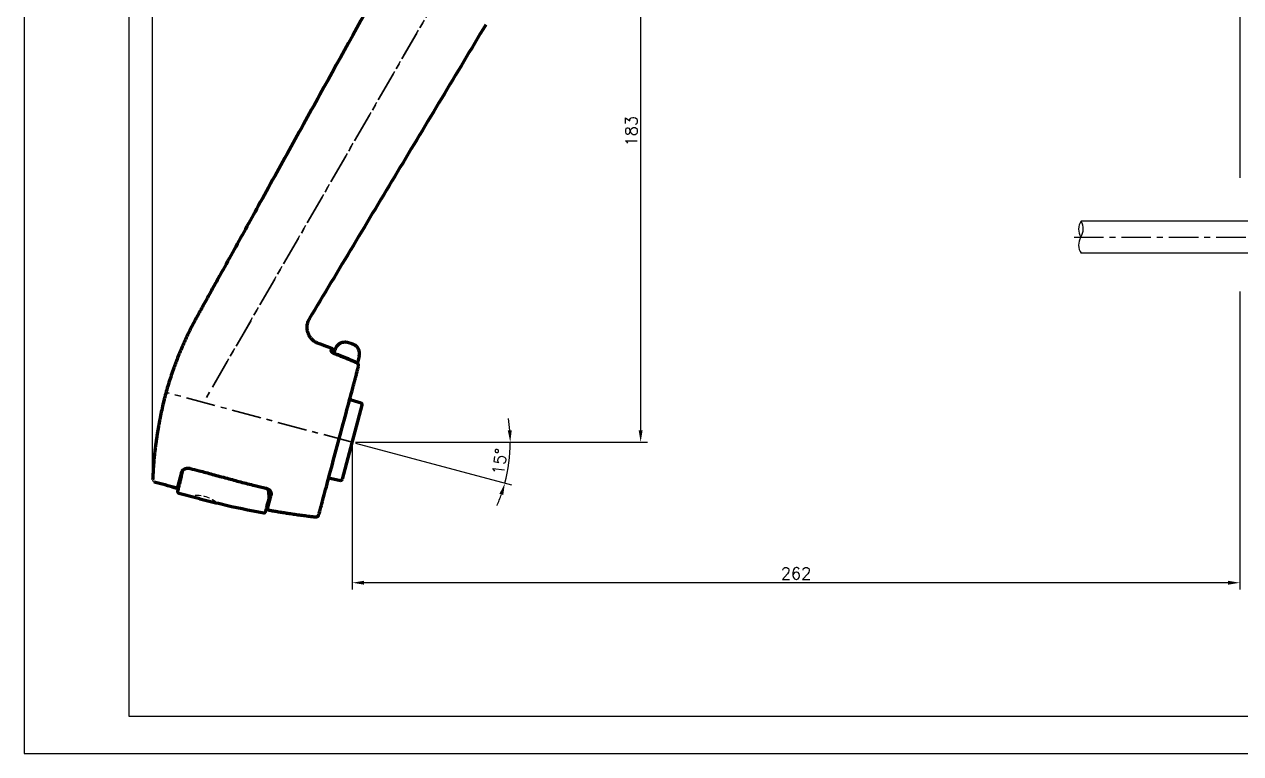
# Model space of a CAD drawing. Extents: x -6385 to -5791, y -5028 to -4608.
# Drawn here: x -6385.2 to -6025.7, y -5028.2 to -4812.8 of the extents above; entities that cross this region are included whole.
import ezdxf

# ---------------------------------------------------------------- set-up
doc = ezdxf.new("R2010")
doc.units = 0
doc.header["$LTSCALE"] = 7
doc.linetypes.add('CENTER', pattern=[2, 1.25, -0.25, 0.25, -0.25])
doc.linetypes.add('HIDDEN', pattern=[0.375, 0.25, -0.125])
doc.layers.get('0').update_dxf_attribs({"color": 2, "linetype": 'CONTINUOUS'})
doc.layers.get('Defpoints').update_dxf_attribs({"linetype": 'CONTINUOUS'})
for name, color, linetype in [('1', 1, 'CENTER'), ('CL', 1, 'CENTER'), ('D', 2, 'CONTINUOUS'), ('DWG', 7, 'CONTINUOUS')]:
    doc.layers.add(name, color=color, linetype=linetype)
doc.styles.add('DD', font='romans', dxfattribs={"bigfont": 'GHS.shx'})
doc.dimstyles.new('DWJ', dxfattribs={"dimscale": 0, "dimtxt": 3.5, "dimasz": 3.5, "dimexe": 2, "dimexo": 1, "dimgap": 1, "dimtad": 1, "dimdec": 4, "dimdsep": 46, "dimtxsty": 'DD', "dimcen": 3, "dimclrd": 2, "dimclre": 2, "dimclrt": 2, "dimadec": 3, "dimazin": 2, "dimtfac": 1, "dimtdec": 4, "dimtmove": 0, "dimatfit": 3, "dimfxl": 1, "dimtvp": 1, "dimtolj": 1, "dimtzin": 0, "dimlwd": -1, "dimlwe": -1, "dimarcsym": 0})

# ---------------------------------------------------------------- blocks, each defined once
blk = doc.blocks.new('*D1')
at = {"layer": 'Defpoints', "color": 0, "transparency": 16777216}
for p in [(-6343.29, -4921.47), (-6288.25, -4936.2), (-6287.26, -4936.2), (-6201.02, -4936.2), (-6242.27, -4944.3)]:
    blk.add_point(p, dxfattribs=at)
at = {"layer": 'DWG', "color": 2, "transparency": 16777216}
blk.add_line((-6287.28, -4936.46), (-6241.22, -4948.79), dxfattribs=at)
for start, end in [(4.2955, 8.591), (345.0186, 0), (336.4276, 340.7231)]:
    blk.add_arc((-6288.26, -4936.2), 46.7, start, end, dxfattribs=at)
for points in [[(-6241.11, -4932.68), (-6242.28, -4932.72), (-6241.56, -4936.2)], [(-6244.74, -4951.44), (-6243.62, -4951.79), (-6243.15, -4948.27)]]:
    blk.add_solid(points, dxfattribs=at)
at = {"layer": 'DWG', "color": 2, "transparency": 16777216, "insert": (-6244.69, -4941.93), "char_height": 3.5, "attachment_point": 5, "rotation": 82.5093, "style": 'DD'}
blk.add_mtext('\\A1;15%%D', dxfattribs=at)
blk = doc.blocks.new('*D2')
at = {"layer": 'Defpoints', "color": 0, "transparency": 16777216}
for p in [(-6025.93, -4652.96), (-6025.93, -4728.42), (-6347.25, -4947.34)]:
    blk.add_point(p, dxfattribs=at)
at = {"layer": 'DWG', "color": 2, "transparency": 16777216}
for p, q in [((-6347.25, -4946.34), (-6347.25, -4650.96)), ((-6025.93, -4727.42), (-6025.93, -4650.96)), ((-6343.75, -4652.96), (-6029.43, -4652.96))]:
    blk.add_line(p, q, dxfattribs=at)
for points in [[(-6343.75, -4652.38), (-6343.75, -4653.55), (-6347.25, -4652.96)], [(-6029.43, -4652.38), (-6029.43, -4653.55), (-6025.93, -4652.96)]]:
    blk.add_solid(points, dxfattribs=at)
at = {"layer": 'DWG', "color": 2, "transparency": 16777216, "insert": (-6186.59, -4649.3), "char_height": 3.5, "attachment_point": 5, "style": 'DD'}
blk.add_mtext('\\A1;(321)', dxfattribs=at)

msp = doc.modelspace()

# ---------------------------------------------------------------- linework, layer by layer
for p, q in [((-6385.17648, -4608.18495), (-6385.17648, -5028.18495)), ((-6385.17648, -5028.18495), (-5791.17648, -5028.18495))]:
    msp.add_line(p, q)
at = {"color": 4}
for p, q in [((-6354.17648, -5017.18495), (-6354.17648, -4642.18495)), ((-5805.17648, -5017.18495), (-6354.17648, -5017.18495))]:
    msp.add_line(p, q, dxfattribs=at)
at = {"color": 1, "linetype": 'CENTER'}
msp.add_line((-6329.07617, -4919.09018), (-6255.92873, -4792.39511), dxfattribs=at)
at = {"color": 2, "linetype": 'Continuous'}
for centre, radius, start, end in [((-6069.187, -4873.3398), 4.38652, 145.7212774, 211.3084029), ((-6076.77754, -4873.143), 4.5715, 327.2028919, 29.8267884), ((-6069.187, -4877.89866), 4.38652, 148.6915971, 214.2787226)]:
    msp.add_arc(centre, radius, start, end, dxfattribs=at)
at = {"layer": '1', "color": 1, "linetype": 'CENTER', "lineweight": 35}
for p, q in [((-6255.18014, -4791.08034), (-6332.17837, -4924.44533)), ((-6288.2507, -4936.20043), (-6343.28992, -4921.47186))]:
    msp.add_line(p, q, dxfattribs=at)
at = {"layer": '1', "color": 7, "linetype": 'Continuous', "lineweight": 70}
for p, q in [((-6288.34107, -4907.1384), (-6289.69349, -4906.77649)), ((-6293.62992, -4909.88139), (-6293.35291, -4908.84623)), ((-6286.20444, -4910.75917), (-6286.74385, -4912.77488)), ((-6285.65413, -4924.66434), (-6288.56136, -4923.72077)), ((-6291.17592, -4947.13169), (-6285.32548, -4925.26917)), ((-6338.7736, -4946.13001), (-6338.44089, -4944.88673)), ((-6338.43359, -4944.88775), (-6338.44089, -4944.88673)), ((-6294.75266, -4946.85703), (-6291.76272, -4947.49154)), ((-6297.99517, -4957.14103), (-6297.86788, -4956.66533))]:
    msp.add_line(p, q, dxfattribs=at)
for centre, radius, start, end in [((-6287.36718, -4913.55688), 1, 345.0186, 66.8192737), ((-6288.40701, -4923.24519), 0.5, 165.0186, 252.0186), ((-6285.80848, -4925.13992), 0.5, 345.0186, 72.0185989), ((-6340.2776, -4949.19241), 0.5, 255.0186936, 345.0186), ((-6294.85645, -4947.34613), 0.5, 78.0186, 165.0186), ((-6291.65892, -4947.00244), 0.5, 258.0186011, 345.0186), ((-6312.64562, -4951.92826), 0.49999, 255.0186, 292.7385006)]:
    msp.add_arc(centre, radius, start, end, dxfattribs=at)
for centre, major_axis, ratio, start_param, end_param in [((-6294.91932, -4910.05767), (0.96601, -0.25851), 0.972689328, 0.750878642, 1.461697696), ((-6290.45488, -4909.62174), (2.89803, -0.77552), 0.978147601, 2.468162757, 3.141592654), ((-6293.61516, -4910.98673), (0.3666, 0.93038), 0.024145094, 5.988174308, 6.291850053), ((-6289.10247, -4909.98365), (2.89803, -0.77552), 0.978147601, 0, 0.723180062), ((-6287.36718, -4913.55688), (0.39363, 0.91927), 0.030300323, 5.985994314, 6.28215368), ((-6287.36718, -4913.55688), (-0.96601, 0.25851), 0.95523939, 3.141592654, 4.566726761)]:
    msp.add_ellipse(centre, major_axis=major_axis, ratio=ratio, start_param=start_param, end_param=end_param, dxfattribs=at)
for points, knots in [([(-6277.20511, -4796.28209), (-6283.67886, -4807.96512), (-6290.15141, -4819.64882), (-6299.85805, -4837.17557), (-6303.09323, -4843.01803), (-6309.56282, -4854.70336), (-6312.79715, -4860.54629), (-6316.03134, -4866.38929)], [0, 0, 0, 0, 0.5, 0.5, 0.75, 0.75, 1, 1, 1, 1]), ([(-6316.03134, -4866.38929), (-6318.57307, -4870.98129), (-6321.11476, -4875.57331), (-6324.92741, -4882.46128), (-6326.19829, -4884.75726), (-6328.10466, -4888.20122), (-6328.74011, -4889.34921), (-6329.69325, -4891.07122), (-6330.01097, -4891.64521), (-6330.64654, -4892.79314), (-6330.96435, -4893.36708), (-6331.28201, -4893.94111)], [0, 0, 0, 0, 0.5, 0.5, 0.75, 0.75, 0.875, 0.875, 0.9375, 0.9375, 1, 1, 1, 1]), ([(-6331.28201, -4893.94111), (-6331.65262, -4894.61082), (-6332.02284, -4895.28074), (-6332.57889, -4896.28523), (-6332.76438, -4896.61998), (-6333.13588, -4897.28919), (-6333.32183, -4897.6237), (-6333.50746, -4897.95836)], [0, 0, 0, 0, 0.5, 0.5, 0.75, 0.75, 1, 1, 1, 1]), ([(-6333.50746, -4897.95836), (-6334.14366, -4899.10528), (-6334.776, -4900.25402), (-6335.53659, -4901.70399), (-6335.68714, -4901.99472), (-6335.98504, -4902.57769), (-6336.1324, -4902.86992), (-6336.56997, -4903.74875), (-6336.85569, -4904.33745), (-6337.41639, -4905.51991), (-6337.69124, -4906.11372), (-6338.22951, -4907.30674), (-6338.49289, -4907.90596), (-6339.26566, -4909.71178), (-6339.75789, -4910.92646), (-6340.22722, -4912.15192)], [0, 0, 0, 0, 0.25, 0.25, 0.3125, 0.3125, 0.375, 0.375, 0.5, 0.5, 0.625, 0.625, 0.75, 0.75, 1, 1, 1, 1]), ([(-6298.36769, -4906.98421), (-6298.71292, -4906.85392), (-6299.35703, -4906.52701), (-6300.20745, -4905.82408), (-6300.88247, -4904.95316), (-6301.35643, -4903.95442), (-6301.60408, -4902.87868), (-6301.6136, -4901.77996), (-6301.38435, -4900.70431), (-6301.08254, -4900.0479), (-6300.89306, -4899.73093)], [0, 0, 0, 0, 0.125978112, 0.251351383, 0.376169046, 0.500615931, 0.624908329, 0.74945366, 0.874475959, 1, 1, 1, 1]), ([(-6289.69349, -4906.77649), (-6289.79066, -4906.75052), (-6290.05956, -4906.6925), (-6290.51183, -4906.65769), (-6291.0377, -4906.70788), (-6291.5441, -4906.8503), (-6291.94808, -4907.03451), (-6292.16253, -4907.1891), (-6292.23361, -4907.24666)], [0, 0, 0, 0, 0.112026678, 0.308261772, 0.504678438, 0.701053258, 0.897334237, 1, 1, 1, 1]), ([(-6294.56419, -4909.15177), (-6294.5703, -4909.17463), (-6294.56757, -4909.20129), (-6294.55312, -4909.23931), (-6294.54968, -4909.24715), (-6294.54173, -4909.26316), (-6294.53723, -4909.27135), (-6294.52216, -4909.29647), (-6294.49788, -4909.33139), (-6294.46531, -4909.36913), (-6294.4377, -4909.39848), (-6294.42796, -4909.40844), (-6294.4074, -4909.42872), (-6294.39658, -4909.43904), (-6294.34033, -4909.49094), (-6294.28811, -4909.53392), (-6294.19897, -4909.60036), (-6294.16744, -4909.62284), (-6294.1173, -4909.65705), (-6294.10012, -4909.66852), (-6294.0652, -4909.69138), (-6294.04741, -4909.70278), (-6293.95681, -4909.75973), (-6293.87913, -4909.80499), (-6293.7753, -4909.86102), (-6293.7542, -4909.87219), (-6293.71129, -4909.89449), (-6293.68956, -4909.90557), (-6293.62406, -4909.93834), (-6293.57977, -4909.95967), (-6293.44503, -4910.02212), (-6293.35275, -4910.06172), (-6293.25787, -4910.09912)], [0, 0, 0, 0, 0.125, 0.125, 0.15625, 0.15625, 0.1875, 0.1875, 0.25, 0.3125, 0.3125, 0.34375, 0.34375, 0.375, 0.375, 0.5, 0.5, 0.5625, 0.5625, 0.59375, 0.59375, 0.625, 0.625, 0.75, 0.75, 0.78125, 0.78125, 0.8125, 0.8125, 0.875, 0.875, 1, 1, 1, 1]), ([(-6293.78252, -4909.67797), (-6293.76678, -4909.61913), (-6293.75642, -4909.55886), (-6293.74684, -4909.43743), (-6293.74761, -4909.37627), (-6293.76025, -4909.25512), (-6293.77212, -4909.19513), (-6293.80656, -4909.07829), (-6293.82913, -4909.02145), (-6293.88423, -4908.91282), (-6293.91675, -4908.86102), (-6293.99067, -4908.76421), (-6294.03207, -4908.71919), (-6294.12235, -4908.63741), (-6294.17123, -4908.60066), (-6294.27486, -4908.53665), (-6294.32961, -4908.5094), (-6294.38638, -4908.48734)], [0, 0, 0, 0, 0.125, 0.125, 0.25, 0.25, 0.375, 0.375, 0.5, 0.5, 0.625, 0.625, 0.75, 0.75, 0.875, 0.875, 1, 1, 1, 1]), ([(-6293.24772, -4910.05455), (-6293.32134, -4910.02638), (-6293.48508, -4909.95869), (-6293.71517, -4909.84215), (-6293.90978, -4909.72581), (-6294.03191, -4909.63786), (-6294.07684, -4909.59781), (-6294.08129, -4909.59307), (-6294.08122, -4909.59313)], [0, 0, 0, 0, 0.17310262, 0.401167866, 0.603031681, 0.791889206, 0.945428263, 1, 1, 1, 1]), ([(-6293.80044, -4909.7449), (-6293.79775, -4909.73487), (-6293.78718, -4909.69536), (-6293.78252, -4909.67797), (-6293.78252, -4909.67796)], [0, 0, 0, 0, 0.225630551, 1, 1, 1, 1]), ([(-6293.25787, -4910.09912), (-6292.20554, -4910.5139), (-6291.15638, -4910.93661), (-6289.58766, -4911.58247), (-6289.0656, -4911.79976), (-6288.02298, -4912.23787), (-6287.50243, -4912.45873), (-6286.98265, -4912.6814)], [0, 0, 0, 0, 0.5, 0.5, 0.75, 0.75, 1, 1, 1, 1]), ([(-6286.97014, -4912.62963), (-6287.0969, -4912.57552), (-6288.58946, -4911.94018), (-6290.67816, -4911.07165), (-6292.65609, -4910.29724), (-6293.25286, -4910.06707)], [0, 0, 0, 0, 0.060937985, 0.717259361, 1, 1, 1, 1]), ([(-6286.43857, -4908.6821), (-6286.46903, -4908.61181), (-6286.57927, -4908.38817), (-6286.84164, -4908.04921), (-6287.22036, -4907.68586), (-6287.66043, -4907.39453), (-6288.04481, -4907.22587), (-6288.27636, -4907.15572), (-6288.34107, -4907.1384)], [0, 0, 0, 0, 0.091055251, 0.298240264, 0.505602478, 0.713143186, 0.920844082, 1, 1, 1, 1]), ([(-6340.22722, -4912.15192), (-6340.29442, -4912.32736), (-6340.36114, -4912.50303), (-6340.49364, -4912.8548), (-6340.55942, -4913.03093), (-6340.75523, -4913.55966), (-6340.88375, -4913.9127), (-6341.26327, -4914.97353), (-6341.50819, -4915.683), (-6341.98204, -4917.10638), (-6342.21102, -4917.82029), (-6342.65323, -4919.25248), (-6342.86634, -4919.9708), (-6343.27626, -4921.41197), (-6343.47319, -4922.13479), (-6343.7569, -4923.22228), (-6343.84951, -4923.58532), (-6344.03066, -4924.31253), (-6344.1192, -4924.6767), (-6344.37886, -4925.77088), (-6344.54396, -4926.50256), (-6344.85921, -4927.97008), (-6345.00936, -4928.70592), (-6345.22467, -4929.81243), (-6345.29479, -4930.18175), (-6345.43176, -4930.92075), (-6345.49867, -4931.29049), (-6345.62888, -4932.03052), (-6345.6921, -4932.40082), (-6345.81441, -4933.14205), (-6345.87346, -4933.51298), (-6345.98794, -4934.2554), (-6346.04354, -4934.62685), (-6346.15227, -4935.37014), (-6346.20543, -4935.74197), (-6346.28269, -4936.30009), (-6346.30798, -4936.4862), (-6346.35724, -4936.85862), (-6346.38118, -4937.04493), (-6346.42775, -4937.41776), (-6346.45042, -4937.60427), (-6346.49528, -4937.97735), (-6346.51743, -4938.16394), (-6346.58288, -4938.72385), (-6346.62525, -4939.09733), (-6346.70593, -4939.84463), (-6346.74424, -4940.21847), (-6346.81712, -4940.9665), (-6346.85179, -4941.34068), (-6346.91779, -4942.08936), (-6346.94908, -4942.46385), (-6347.0375, -4943.58786), (-6347.0892, -4944.33782), (-6347.17849, -4945.83853), (-6347.216, -4946.58934), (-6347.24636, -4947.34043)], [0, 0, 0, 0, 0.015625, 0.015625, 0.03125, 0.03125, 0.0625, 0.0625, 0.125, 0.125, 0.1875, 0.1875, 0.25, 0.25, 0.3125, 0.3125, 0.34375, 0.34375, 0.375, 0.375, 0.4375, 0.4375, 0.5, 0.5, 0.53125, 0.53125, 0.5625, 0.5625, 0.59375, 0.59375, 0.625, 0.625, 0.65625, 0.65625, 0.6875, 0.6875, 0.703125, 0.703125, 0.71875, 0.71875, 0.734375, 0.734375, 0.75, 0.75, 0.78125, 0.78125, 0.8125, 0.8125, 0.84375, 0.84375, 0.875, 0.875, 0.9375, 0.9375, 1, 1, 1, 1]), ([(-6297.82944, -4956.52171), (-6297.77474, -4956.31728), (-6297.44632, -4955.09), (-6296.45424, -4951.3827), (-6294.46322, -4943.94245), (-6292.11465, -4935.16609), (-6289.76609, -4926.38974), (-6288.28324, -4920.84847), (-6287.63189, -4918.41445), (-6287.51476, -4917.97675)], [0, 0, 0, 0, 0.043346138, 0.226115476, 0.408884813, 0.591654151, 0.774423488, 0.957192826, 1, 1, 1, 1]), ([(-6339.79459, -4949.32165), (-6339.79462, -4949.32177), (-6339.78828, -4949.29806), (-6339.76315, -4949.20416), (-6339.72563, -4949.06395), (-6339.66338, -4948.83132), (-6339.6073, -4948.62176), (-6339.58704, -4948.54605), (-6339.54335, -4948.38277), (-6339.51997, -4948.29542), (-6339.48263, -4948.15588), (-6339.4698, -4948.10793), (-6339.4434, -4948.0093), (-6339.40272, -4947.85725), (-6339.35876, -4947.69299), (-6339.26651, -4947.34828), (-6339.19925, -4947.09691), (-6339.08969, -4946.6875), (-6339.05173, -4946.54563), (-6338.9926, -4946.32468), (-6338.97252, -4946.24967), (-6338.93165, -4946.09692), (-6338.91086, -4946.01922), (-6338.80525, -4945.62456), (-6338.71537, -4945.2887), (-6338.6201, -4944.93267)], [0, 0, 0, 0, 0.12523361, 0.12523361, 0.250200237, 0.375166864, 0.375166864, 0.437650178, 0.437650178, 0.500133492, 0.500133492, 0.531375148, 0.531375148, 0.562616805, 0.625100119, 0.625100119, 0.750066746, 0.750066746, 0.812550059, 0.812550059, 0.843791716, 0.843791716, 0.875033373, 0.875033373, 1, 1, 1, 1]), ([(-6338.76339, -4946.13126), (-6338.7454, -4946.06393), (-6338.70995, -4945.93124), (-6338.65835, -4945.73789), (-6338.625, -4945.61277), (-6338.60039, -4945.52039), (-6338.59224, -4945.48977), (-6338.57623, -4945.42965), (-6338.56837, -4945.4001), (-6338.56065, -4945.37106)], [0, 0, 0, 0, 0.25, 0.5, 0.75, 0.75, 0.875, 0.875, 1, 1, 1, 1]), ([(-6338.75423, -4946.13238), (-6338.7542, -4946.13238), (-6338.75416, -4946.13237), (-6338.75406, -4946.13227), (-6338.75394, -4946.13211), (-6338.7538, -4946.13188), (-6338.75364, -4946.13157), (-6338.75345, -4946.1312), (-6338.75324, -4946.13075), (-6338.753, -4946.13022), (-6338.75274, -4946.12962), (-6338.75246, -4946.12894), (-6338.75215, -4946.12819), (-6338.75182, -4946.12736), (-6338.75146, -4946.12644), (-6338.75108, -4946.12545), (-6338.75068, -4946.12437), (-6338.75024, -4946.12322), (-6338.74979, -4946.12197), (-6338.74931, -4946.12064), (-6338.7488, -4946.11923), (-6338.74827, -4946.11772), (-6338.74772, -4946.11613), (-6338.74714, -4946.11445), (-6338.74653, -4946.11268), (-6338.74589, -4946.11081), (-6338.74523, -4946.10886), (-6338.74455, -4946.1068), (-6338.74384, -4946.10466), (-6338.7431, -4946.10241), (-6338.74233, -4946.10007), (-6338.74154, -4946.09763), (-6338.74072, -4946.09509), (-6338.73988, -4946.09245), (-6338.739, -4946.08971), (-6338.7381, -4946.08686), (-6338.73717, -4946.08392), (-6338.73622, -4946.08086), (-6338.73524, -4946.0777), (-6338.73422, -4946.07443), (-6338.73318, -4946.07106), (-6338.73212, -4946.06757), (-6338.73102, -4946.06397), (-6338.7299, -4946.06027), (-6338.72874, -4946.05645), (-6338.72756, -4946.05251), (-6338.72635, -4946.04846), (-6338.72511, -4946.0443), (-6338.72385, -4946.04002), (-6338.72255, -4946.03562), (-6338.72122, -4946.0311), (-6338.71986, -4946.02646), (-6338.71848, -4946.0217), (-6338.71706, -4946.01682), (-6338.71562, -4946.01182), (-6338.71414, -4946.00669), (-6338.71264, -4946.00143), (-6338.7111, -4945.99606), (-6338.70953, -4945.99055), (-6338.70793, -4945.98492), (-6338.70631, -4945.97915), (-6338.70465, -4945.97326), (-6338.70296, -4945.96724), (-6338.70124, -4945.96109), (-6338.69949, -4945.9548), (-6338.6977, -4945.94838), (-6338.69589, -4945.94183), (-6338.69404, -4945.93514), (-6338.69216, -4945.92831), (-6338.69025, -4945.92135), (-6338.68831, -4945.91425), (-6338.68634, -4945.90701), (-6338.68433, -4945.89964), (-6338.6823, -4945.89212), (-6338.68023, -4945.88446), (-6338.67812, -4945.87666), (-6338.67599, -4945.86872), (-6338.67382, -4945.86063), (-6338.67162, -4945.85241), (-6338.66939, -4945.84403), (-6338.66712, -4945.83551), (-6338.66482, -4945.82685), (-6338.66249, -4945.81804), (-6338.66012, -4945.80908), (-6338.65772, -4945.79997), (-6338.65529, -4945.79071), (-6338.65283, -4945.78131), (-6338.65033, -4945.77175), (-6338.64779, -4945.76205), (-6338.64523, -4945.75219), (-6338.64263, -4945.74219), (-6338.63999, -4945.73203), (-6338.63732, -4945.72172), (-6338.63462, -4945.71125), (-6338.63188, -4945.70064), (-6338.62911, -4945.68986), (-6338.62631, -4945.67894), (-6338.62347, -4945.66786), (-6338.62059, -4945.65663), (-6338.61769, -4945.64524), (-6338.61474, -4945.63369), (-6338.61177, -4945.62199), (-6338.60875, -4945.61014), (-6338.60571, -4945.59812), (-6338.60263, -4945.58596), (-6338.59951, -4945.57363), (-6338.59636, -4945.56115), (-6338.59318, -4945.54851), (-6338.58996, -4945.53571), (-6338.5867, -4945.52276), (-6338.58341, -4945.50965), (-6338.58009, -4945.49639), (-6338.57673, -4945.48296), (-6338.57333, -4945.46938), (-6338.56991, -4945.45564), (-6338.56644, -4945.44175), (-6338.56294, -4945.4277), (-6338.55941, -4945.41349), (-6338.55584, -4945.39913), (-6338.55224, -4945.38461), (-6338.5486, -4945.36993), (-6338.54493, -4945.3551), (-6338.54122, -4945.34011), (-6338.53748, -4945.32497), (-6338.5337, -4945.30968), (-6338.52989, -4945.29422), (-6338.52604, -4945.27862), (-6338.52216, -4945.26286), (-6338.51824, -4945.24695), (-6338.51429, -4945.23089), (-6338.51031, -4945.21468), (-6338.50629, -4945.19832), (-6338.50223, -4945.1818), (-6338.49815, -4945.16514), (-6338.49402, -4945.14833), (-6338.48987, -4945.13137), (-6338.48568, -4945.11426), (-6338.48145, -4945.09701), (-6338.47719, -4945.07961), (-6338.4729, -4945.06206), (-6338.46857, -4945.04438), (-6338.46421, -4945.02655), (-6338.45982, -4945.00858), (-6338.45539, -4944.99047), (-6338.45094, -4944.97222), (-6338.44644, -4944.95383), (-6338.44192, -4944.9353), (-6338.43736, -4944.91664), (-6338.43277, -4944.89785), (-6338.42814, -4944.87892), (-6338.42349, -4944.85986), (-6338.4188, -4944.84068), (-6338.41408, -4944.82136), (-6338.40932, -4944.80191), (-6338.40454, -4944.78234), (-6338.39972, -4944.76265), (-6338.39488, -4944.74284), (-6338.39, -4944.7229), (-6338.38509, -4944.70284), (-6338.38015, -4944.68267), (-6338.37517, -4944.66238), (-6338.37017, -4944.64198), (-6338.36514, -4944.62147), (-6338.36008, -4944.60085), (-6338.35499, -4944.58012), (-6338.34987, -4944.55929), (-6338.34472, -4944.53835), (-6338.33954, -4944.51731), (-6338.33433, -4944.49618), (-6338.33074, -4944.48164), (-6338.3289, -4944.47415), (-6338.3288, -4944.47374)], [0, 0, 0, 0, 0.004138473, 0.008298439, 0.012479904, 0.016682874, 0.020907354, 0.025153351, 0.029420869, 0.033709914, 0.038020491, 0.042352605, 0.046706262, 0.051081467, 0.055478225, 0.05989654, 0.064336417, 0.068797861, 0.073280878, 0.077785471, 0.082311645, 0.086859405, 0.091428755, 0.0960197, 0.100632243, 0.10526639, 0.109922143, 0.114599509, 0.11929849, 0.12401909, 0.128761314, 0.133525165, 0.138310648, 0.143117766, 0.147946523, 0.152796923, 0.157668969, 0.162562665, 0.167478015, 0.172415021, 0.177373688, 0.182354019, 0.187356018, 0.192379687, 0.19742503, 0.202492051, 0.207580752, 0.212691137, 0.217823208, 0.222976969, 0.228152424, 0.233349574, 0.238568423, 0.243808975, 0.249071231, 0.254355194, 0.259660869, 0.264988256, 0.27033736, 0.275708182, 0.281100726, 0.286514995, 0.29195099, 0.297408714, 0.302888171, 0.308389362, 0.31391229, 0.319456958, 0.325023368, 0.330611522, 0.336221424, 0.341853074, 0.347506476, 0.353181632, 0.358878544, 0.364597214, 0.370337645, 0.37609984, 0.381883799, 0.387689525, 0.393517021, 0.399366288, 0.405237329, 0.411130145, 0.417044739, 0.422981113, 0.428939269, 0.434919208, 0.440920933, 0.446944446, 0.452989748, 0.459056841, 0.465145728, 0.47125641, 0.477388889, 0.483543166, 0.489719245, 0.495917125, 0.50213681, 0.5083783, 0.514641599, 0.520926706, 0.527233624, 0.533562355, 0.5399129, 0.546285262, 0.55267944, 0.559095438, 0.565533257, 0.571992897, 0.578474362, 0.584977652, 0.591502769, 0.598049714, 0.604618489, 0.611209096, 0.617821535, 0.624455809, 0.631111918, 0.637789865, 0.64448965, 0.651211275, 0.657954741, 0.66472005, 0.671507203, 0.678316201, 0.685147046, 0.691999739, 0.698874281, 0.705770674, 0.712688919, 0.719629016, 0.726590969, 0.733574776, 0.740580441, 0.747607963, 0.754657345, 0.761728588, 0.768821692, 0.775936658, 0.783073489, 0.790232185, 0.797412747, 0.804615177, 0.811839475, 0.819085642, 0.826353681, 0.833643591, 0.840955374, 0.848289031, 0.855644563, 0.863021971, 0.870421256, 0.877842419, 0.885285462, 0.892750384, 0.900237188, 0.907745874, 0.915276443, 0.922828897, 0.930403235, 0.937999459, 0.945617571, 0.95325757, 0.960919459, 0.968603237, 0.976308906, 0.984036467, 0.99178592, 0.999557267, 1, 1, 1, 1]), ([(-6338.60907, -4944.92342), (-6338.60135, -4944.88024), (-6338.5661, -4944.76661), (-6338.43613, -4944.56443), (-6338.21, -4944.33648), (-6337.91084, -4944.13688), (-6337.57484, -4943.98678), (-6337.2264, -4943.8904), (-6336.86593, -4943.84319), (-6336.49529, -4943.85384), (-6336.23694, -4943.88304), (-6336.11272, -4943.92431), (-6336.1123, -4943.92444)], [0, 0, 0, 0, 0.085293798, 0.220452901, 0.363239322, 0.499735585, 0.61435481, 0.720559529, 0.816145734, 0.90575913, 0.999685337, 1, 1, 1, 1]), ([(-6338.56065, -4945.37106), (-6338.55086, -4945.33427), (-6338.53225, -4945.26427), (-6338.51552, -4945.20117), (-6338.50368, -4945.15646), (-6338.49985, -4945.142), (-6338.49243, -4945.11397), (-6338.48887, -4945.10047), (-6338.47868, -4945.06189), (-6338.46637, -4945.01518), (-6338.45657, -4944.9778), (-6338.4502, -4944.95339), (-6338.44824, -4944.94586), (-6338.44471, -4944.93225), (-6338.44312, -4944.92613), (-6338.43892, -4944.9098), (-6338.43684, -4944.90161), (-6338.43412, -4944.89059), (-6338.43347, -4944.88777), (-6338.43359, -4944.88775)], [0, 0, 0, 0, 0.125, 0.25, 0.25, 0.3125, 0.3125, 0.375, 0.375, 0.5, 0.625, 0.625, 0.6875, 0.6875, 0.75, 0.75, 0.875, 0.875, 1, 1, 1, 1]), ([(-6336.11845, -4943.95), (-6335.26098, -4944.16858), (-6333.07187, -4944.73371), (-6329.45644, -4945.71069), (-6325.37184, -4946.82544), (-6321.20947, -4947.93437), (-6317.38489, -4948.91185), (-6314.88756, -4949.52236), (-6313.79605, -4949.78412)], [0, 0, 0, 0, 0.114955898, 0.293712756, 0.486431434, 0.665037489, 0.85368291, 1, 1, 1, 1]), ([(-6313.7978, -4949.79295), (-6313.76723, -4949.79824), (-6313.61373, -4949.82858), (-6313.35314, -4949.93169), (-6313.03966, -4950.09653), (-6312.76837, -4950.30025), (-6312.54209, -4950.53178), (-6312.36683, -4950.78445), (-6312.25087, -4951.04446), (-6312.20405, -4951.29178), (-6312.20353, -4951.4577), (-6312.23338, -4951.53467), (-6312.23928, -4951.54775)], [0, 0, 0, 0, 0.023594014, 0.120021281, 0.218453367, 0.320780156, 0.431524427, 0.552751458, 0.682638235, 0.821441582, 0.968747789, 1, 1, 1, 1]), ([(-6339.88656, -4950.60004), (-6339.89445, -4950.63172), (-6339.89913, -4950.66364), (-6339.90155, -4950.71187), (-6339.90158, -4950.728), (-6339.90007, -4950.76039), (-6339.89851, -4950.7767), (-6339.89152, -4950.82481), (-6339.88382, -4950.85606), (-6339.86778, -4950.90174), (-6339.86167, -4950.91678), (-6339.84792, -4950.94637), (-6339.84038, -4950.9607), (-6339.81583, -4951.00239), (-6339.7969, -4951.02843), (-6339.7646, -4951.06483), (-6339.75314, -4951.07654), (-6339.72938, -4951.09856), (-6339.70469, -4951.1193), (-6339.67816, -4951.13755), (-6339.65071, -4951.15453), (-6339.63649, -4951.16241), (-6339.59257, -4951.18398), (-6339.56217, -4951.1954), (-6339.53063, -4951.20384)], [0, 0, 0, 0, 0.125, 0.125, 0.1875, 0.1875, 0.25, 0.25, 0.375, 0.375, 0.4375, 0.4375, 0.5, 0.5, 0.625, 0.625, 0.6875, 0.6875, 0.75, 0.8125, 0.8125, 0.875, 0.875, 1, 1, 1, 1]), ([(-6339.53063, -4951.20384), (-6338.49258, -4951.48162), (-6336.93549, -4951.89829), (-6335.37841, -4952.31496), (-6334.59987, -4952.52329), (-6334.34039, -4952.59288), (-6333.82117, -4952.73105), (-6331.48371, -4953.34894), (-6329.13719, -4953.93169), (-6322.85832, -4955.40234), (-6318.64925, -4956.27041), (-6314.41706, -4957.02613)], [0, 0, 0, 0, 0.125, 0.1875, 0.1875, 0.21875, 0.21875, 0.25, 0.5, 0.5, 1, 1, 1, 1]), ([(-6313.85589, -4956.69479), (-6313.85528, -4956.69302), (-6313.85312, -4956.68673), (-6313.85075, -4956.67898), (-6313.8476, -4956.66856), (-6313.84601, -4956.66244), (-6313.84076, -4956.64365), (-6313.82365, -4956.57901), (-6313.77756, -4956.40515), (-6313.70768, -4956.14062), (-6313.61522, -4955.78979), (-6313.50031, -4955.35439), (-6313.36378, -4954.83224), (-6313.20639, -4954.24567), (-6313.01917, -4953.57355), (-6312.87932, -4953.0747), (-6312.80198, -4952.78022), (-6312.79552, -4952.75556)], [0, 0, 0, 0, 0.000717637, 0.002772785, 0.006834818, 0.018782974, 0.048632625, 0.14984211, 0.257150734, 0.36315899, 0.469083362, 0.574909771, 0.680545526, 0.785735961, 0.888211959, 0.990700052, 1, 1, 1, 1]), ([(-6312.23386, -4951.5501), (-6312.32236, -4951.88079), (-6312.40538, -4952.19104), (-6312.5608, -4952.77185), (-6312.7056, -4953.31294), (-6312.82942, -4953.77564), (-6312.94272, -4954.19902), (-6312.99411, -4954.39105), (-6313.06315, -4954.64905), (-6313.08482, -4954.73004), (-6313.11528, -4954.84387), (-6313.1251, -4954.88057), (-6313.14399, -4954.95115), (-6313.15306, -4954.98506), (-6313.19661, -4955.14781), (-6313.25461, -4955.36454), (-6313.28954, -4955.49506), (-6313.31288, -4955.58229), (-6313.31878, -4955.60433), (-6313.3188, -4955.60439)], [0, 0, 0, 0, 0.12502621, 0.12502621, 0.25005242, 0.37507863, 0.37507863, 0.50010484, 0.50010484, 0.562617945, 0.562617945, 0.593874498, 0.593874498, 0.62513105, 0.62513105, 0.75015726, 0.87518347, 0.87518347, 1, 1, 1, 1]), ([(-6314.41706, -4957.02613), (-6314.38608, -4957.03166), (-6314.35507, -4957.03421), (-6314.30853, -4957.03373), (-6314.29301, -4957.03285), (-6314.26196, -4957.02962), (-6314.24634, -4957.02726), (-6314.20031, -4957.01804), (-6314.17058, -4957.00912), (-6314.12737, -4956.99165), (-6314.1132, -4956.98514), (-6314.08534, -4956.97071), (-6314.07172, -4956.96282), (-6314.0324, -4956.93753), (-6314.00799, -4956.91838), (-6313.97406, -4956.88625), (-6313.96316, -4956.87491), (-6313.94249, -4956.85129), (-6313.93279, -4956.83907), (-6313.90551, -4956.80127), (-6313.88976, -4956.77452), (-6313.86984, -4956.73204), (-6313.86381, -4956.71744), (-6313.85327, -4956.68804), (-6313.84871, -4956.67317), (-6313.84486, -4956.65814)], [0, 0, 0, 0, 0.125, 0.125, 0.1875, 0.1875, 0.25, 0.25, 0.375, 0.375, 0.4375, 0.4375, 0.5, 0.5, 0.625, 0.625, 0.6875, 0.6875, 0.75, 0.75, 0.875, 0.875, 0.9375, 0.9375, 1, 1, 1, 1]), ([(-6313.84486, -4956.65814), (-6313.8379, -4956.63101), (-6313.83322, -4956.60335), (-6313.82972, -4956.56104), (-6313.82915, -4956.54682), (-6313.82922, -4956.51849), (-6313.82986, -4956.50434), (-6313.8311, -4956.49019)], [0, 0, 0, 0, 0.5, 0.5, 0.75, 0.75, 1, 1, 1, 1]), ([(-6312.92415, -4956.22578), (-6312.95808, -4956.21969), (-6312.99138, -4956.21007), (-6313.05529, -4956.18422), (-6313.0859, -4956.16797), (-6313.14314, -4956.12954), (-6313.16976, -4956.10735), (-6313.21788, -4956.05799), (-6313.23938, -4956.03081), (-6313.27634, -4955.97261), (-6313.2918, -4955.94159), (-6313.31603, -4955.87705), (-6313.32479, -4955.84352), (-6313.33524, -4955.77537), (-6313.33693, -4955.74076), (-6313.33316, -4955.67192), (-6313.32771, -4955.6377), (-6313.3188, -4955.6044)], [0, 0, 0, 0, 0.125, 0.125, 0.25, 0.25, 0.375, 0.375, 0.5, 0.5, 0.625, 0.625, 0.75, 0.75, 0.875, 0.875, 1, 1, 1, 1]), ([(-6298.07067, -4957.42315), (-6298.05167, -4957.35217), (-6298.02205, -4957.24146), (-6297.9417, -4956.9412), (-6297.89098, -4956.75166), (-6297.82944, -4956.52171)], [0, 0, 0, 0, 0.5, 0.5, 1, 1, 1, 1]), ([(-6299.17739, -4958.25195), (-6299.1184, -4958.25881), (-6299.05881, -4958.2604), (-6298.94028, -4958.25301), (-6298.88135, -4958.24401), (-6298.766, -4958.21573), (-6298.70959, -4958.19644), (-6298.60109, -4958.14816), (-6298.54899, -4958.11918), (-6298.45076, -4958.05244), (-6298.40462, -4958.01469), (-6298.31976, -4957.9316), (-6298.28105, -4957.88626), (-6298.21226, -4957.78945), (-6298.18219, -4957.73797), (-6298.13165, -4957.6305), (-6298.11117, -4957.57451), (-6298.09582, -4957.51715)], [0, 0, 0, 0, 0.125, 0.125, 0.25, 0.25, 0.375, 0.375, 0.5, 0.5, 0.625, 0.625, 0.75, 0.75, 0.875, 0.875, 1, 1, 1, 1])]:
    msp.add_open_spline(points, degree=3, knots=knots, dxfattribs=at)
for points, degree in [([(-6300.89366, -4899.73194), (-6248.67182, -4812.75523)], 1), ([(-6298.32804, -4906.99894), (-6298.50176, -4906.93523), (-6298.67217, -4906.86174), (-6298.83807, -4906.77899)], 3), ([(-6286.79404, -4915.2835), (-6286.71456, -4914.98648), (-6286.56968, -4914.44506), (-6286.45265, -4914.00773), (-6286.40117, -4913.81538)], 3), ([(-6287.51476, -4917.97675), (-6287.44504, -4917.71621), (-6287.31044, -4917.21321), (-6287.12296, -4916.51263), (-6286.94994, -4915.86608), (-6286.84435, -4915.47149), (-6286.79404, -4915.2835)], 3), ([(-6338.7736, -4946.13001), (-6339.88656, -4950.60004)], 1), ([(-6338.76336, -4946.13126), (-6338.75423, -4946.13238)], 1), ([(-6340.40685, -4949.67541), (-6342.53209, -4949.1067), (-6344.65733, -4948.53798), (-6346.78257, -4947.96927)], 3), ([(-6341.50372, -4949.3817), (-6340.40658, -4949.67435)], 1), ([(-6312.78942, -4952.36601), (-6312.90303, -4951.24622), (-6313.0161, -4950.12644)], 2), ([(-6312.82871, -4952.75122), (-6312.75763, -4952.56009), (-6312.79446, -4952.36316)], 2)]:
    msp.add_open_spline(points, degree=degree, dxfattribs=at)
for points, weights in [([(-6294.38638, -4908.48734), (-6296.35014, -4907.72438), (-6298.32804, -4906.99895)], [0.999263103297, 0.999070455363, 0.998967519309]), ([(-6294.38638, -4908.48734), (-6294.38638, -4908.48735), (-6294.56419, -4909.15177)], [0.999263104235, 0.952825062447, 0.92112332637])]:
    msp.add_rational_spline(points, weights, degree=2, dxfattribs=at)
msp.add_rational_spline([(-6312.92415, -4956.22578), (-6307.34585, -4957.22736), (-6300.45135, -4958.10374), (-6299.17739, -4958.25195)], [0.99890972397, 0.999107626355, 1.00014670454, 1.00034153092], degree=2, knots=[0, 0, 0, 0.815342928, 1, 1, 1], dxfattribs=at)
at = {"layer": 'CL'}
msp.add_line((-6074.93476, -4875.61923), (-5909.57083, -4875.61923), dxfattribs=at)
at = {"layer": 'D', "linetype": 'HIDDEN'}
msp.add_arc((-6334.16737, -4960.88548), 8.97746, 48.7393454, 102.4764842, dxfattribs=at)
at = {"layer": 'DWG', "color": 2}
for p, q in [((-6203.01981, -4755.89729), (-6203.01981, -4932.69847)), ((-6025.92999, -4777.4152), (-6025.92999, -4858.13802)), ((-6025.92999, -4891.69329), (-6025.92999, -4979.69585)), ((-6288.25803, -4937.22784), (-6288.25803, -4979.69585)), ((-6287.25803, -4936.19847), (-6201.01981, -4936.19847)), ((-6029.42999, -4977.69585), (-6284.75803, -4977.69585))]:
    msp.add_line(p, q, dxfattribs=at)
at = {"layer": 'DWG'}
for p, q in [((-5976.28771, -4870.86923), (-6072.81161, -4870.86923)), ((-5976.28771, -4880.36923), (-6072.81161, -4880.36923))]:
    msp.add_line(p, q, dxfattribs=at)
msp.add_arc((-6346.50827, -4947.28151), 0.74044, 184.5636343, 261.7817499, dxfattribs=at)
at = {"layer": 'DWG', "color": 2}
for points in [[(-6203.60314, -4932.69847), (-6202.43647, -4932.69847), (-6203.01981, -4936.19847)], [(-6284.75803, -4977.11251), (-6284.75803, -4978.27918), (-6288.25803, -4977.69585)], [(-6029.42999, -4977.11251), (-6029.42999, -4978.27918), (-6025.92999, -4977.69585)]]:
    msp.add_solid(points, dxfattribs=at)

# ---------------------------------------------------------------- texts
at = {"layer": 'DWG', "color": 2, "insert": (-6205.76981, -4844.29788), "char_height": 3.5, "attachment_point": 5, "rotation": 90, "style": 'DD'}
msp.add_mtext('\\A1;183', dxfattribs=at)
at = {"layer": 'DWG', "color": 2, "insert": (-6157.09401, -4974.94585), "char_height": 3.5, "attachment_point": 5, "style": 'DD'}
msp.add_mtext('\\A1;262', dxfattribs=at)

# ---------------------------------------------------------------- dimensions: what is measured, and where the dimension line sits
at = {"layer": 'DWG'}
dim = msp.add_linear_dim(base=(-6025.93, -4652.96384), p1=(-6347.24636, -4947.34043), p2=(-6025.93, -4728.4156), text='(321)', dimstyle='DWJ', override={"dimscale": 1}, dxfattribs=at)
dim.commit()
dim.dimension.update_dxf_attribs({"geometry": '*D2', "text_midpoint": (-6186.58818, -4649.29718)})
dim = msp.add_angular_dim_2l(base=(-6242.26968, -4944.29719), line1=((-6287.25803, -4936.19847), (-6201.01981, -4936.19847)), line2=((-6288.2507, -4936.20043), (-6343.28992, -4921.47186)), text='15%%D', dimstyle='DWJ', override={"dimscale": 1}, dxfattribs=at)
dim.commit()
dim.dimension.update_dxf_attribs({"geometry": '*D1', "text_midpoint": (-6244.68705, -4941.9275)})

doc.saveas('drawing.dxf')
